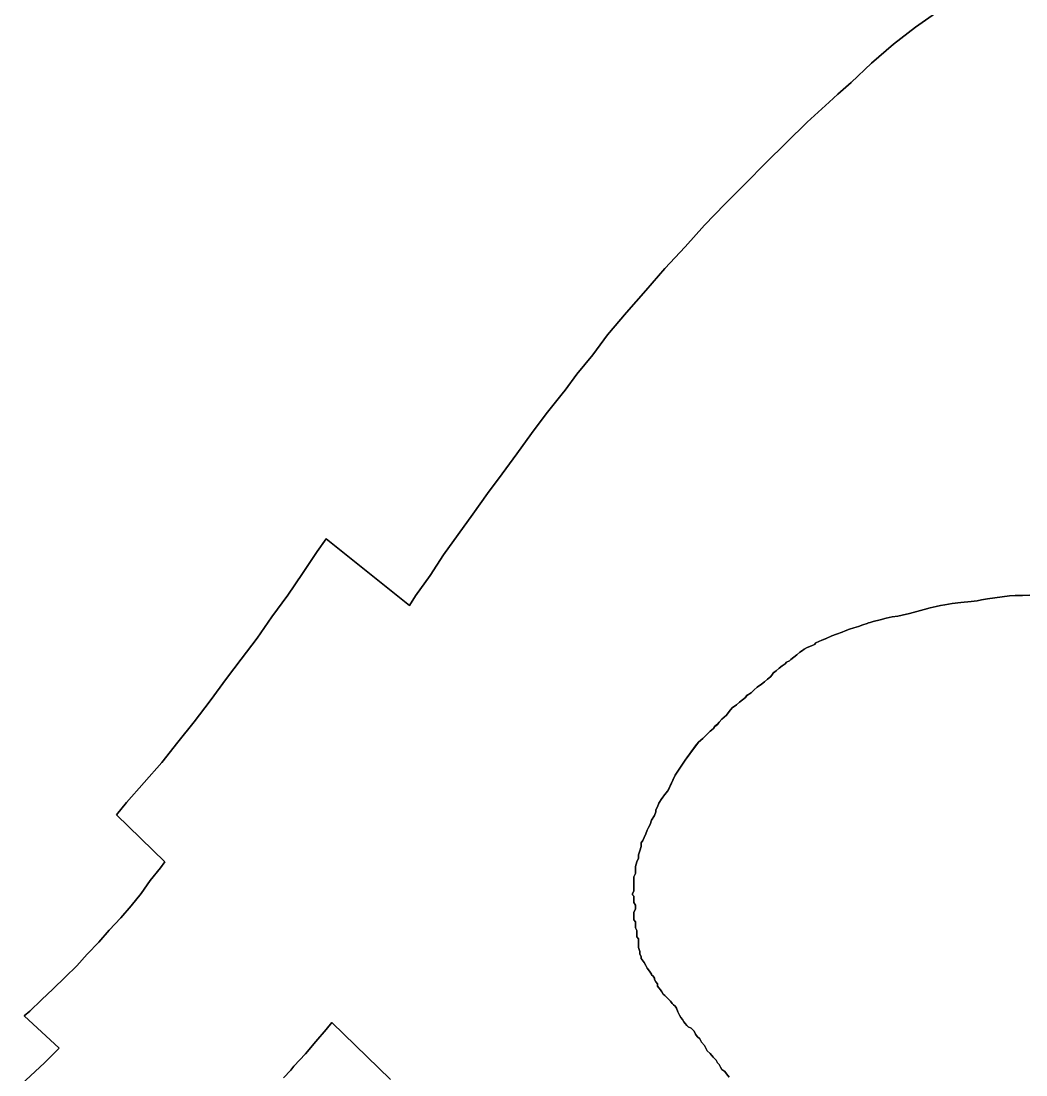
# Model space of a CAD drawing. Header units: inches. Extents: x 11258954 to 11313122, y 3645444 to 3695200.
# Drawn here: x 11286126 to 11286811, y 3678596 to 3679314 of the extents above; entities that cross this region are included whole.
import ezdxf

# ---------------------------------------------------------------- set-up
doc = ezdxf.new("R2010")
doc.units = ezdxf.units.IN
doc.header["$MEASUREMENT"] = 0
doc.layers.add('SchoolBoardDistrict', color=253, linetype='Continuous')
doc.layers.add('SchoolZone_Elementary', color=251, linetype='Continuous')

msp = doc.modelspace()

# ---------------------------------------------------------------- linework, layer by layer
at = {"layer": 'SchoolBoardDistrict'}
for points in [[(11286814, 3678922.75), (11286809, 3678922.5), (11286804, 3678922.5), (11286800, 3678922.25), (11286795, 3678921.75), (11286790, 3678921), (11286785, 3678920.25), (11286781, 3678919.5), (11286778, 3678919), (11286774, 3678918.5), (11286767, 3678917.75), (11286761, 3678917), (11286756, 3678916.25), (11286753, 3678915.75), (11286750, 3678915), (11286746, 3678914.25), (11286742, 3678913), (11286737, 3678911.75), (11286734.5, 3678911), (11286732, 3678910.25), (11286727, 3678909.25), (11286724, 3678908.5), (11286720, 3678908), (11286716, 3678907), (11286712, 3678906), (11286707, 3678904.75), (11286705, 3678904.25), (11286704, 3678904), (11286703, 3678903.5), (11286700, 3678902.5), (11286697, 3678901.5), (11286694, 3678900.5), (11286691, 3678899.5), (11286688, 3678898.5), (11286686, 3678897.5), (11286682, 3678896.25), (11286679, 3678895), (11286675, 3678893.25), (11286673.5, 3678892.625), (11286672, 3678892), (11286670, 3678891.25), (11286668, 3678890.25), (11286667, 3678889.25), (11286665, 3678888.25), (11286662, 3678887), (11286660, 3678886), (11286659, 3678885), (11286657, 3678884), (11286655, 3678882), (11286653, 3678880.5), (11286651, 3678879), (11286650, 3678878), (11286648, 3678877), (11286647, 3678876), (11286645, 3678874.5), (11286643, 3678873), (11286641, 3678871.25), (11286639.037, 3678869.7775), (11286639, 3678869.75), (11286638.8715, 3678869.557), (11286638.055, 3678868.3325), (11286638, 3678868.25), (11286637.89, 3678868.112), (11286637, 3678867), (11286635, 3678865.5), (11286633, 3678863.75), (11286631, 3678862), (11286628, 3678860), (11286626, 3678858.25), (11286624, 3678856.25), (11286621.03, 3678854.5175), (11286621, 3678854.5), (11286620.865, 3678854.297), (11286620.1285, 3678853.193), (11286620, 3678853), (11286619.9635, 3678852.9725), (11286618, 3678851.5), (11286616, 3678849.75), (11286614, 3678848), (11286611, 3678846), (11286609, 3678843.5), (11286607, 3678841), (11286604, 3678838.25), (11286602.055, 3678836.305), (11286602, 3678836.25), (11286601.89, 3678836.0845), (11286601.1285, 3678834.943), (11286601, 3678834.75), (11286600.9635, 3678834.7225), (11286599.037, 3678833.2775), (11286599, 3678833.25), (11286598.8715, 3678833.057), (11286598.1215, 3678831.932), (11286598, 3678831.75), (11286597.956, 3678831.7115), (11286596, 3678830), (11286594, 3678828), (11286591, 3678825), (11286588, 3678822.5), (11286586.069, 3678820.0865), (11286586, 3678820), (11286585.9035, 3678819.866), (11286579, 3678810.25), (11286572, 3678800), (11286567.0335, 3678789.3225), (11286567, 3678789.25), (11286566.8685, 3678789.102), (11286565, 3678787), (11286564.838, 3678786.7775), (11286563.162, 3678784.473), (11286563, 3678784.25), (11286561, 3678781), (11286560, 3678778.5), (11286559, 3678776.5), (11286559, 3678776.445), (11286559, 3678775.055), (11286559, 3678775), (11286558, 3678772.5), (11286556, 3678769.5), (11286555, 3678766.5), (11286554, 3678764.5), (11286553, 3678762.5), (11286552, 3678760), (11286551, 3678757.5), (11286550, 3678755.5), (11286549, 3678754), (11286549, 3678753.945), (11286549, 3678751.5555), (11286549, 3678751.5), (11286548, 3678748.5), (11286547, 3678745.75), (11286547, 3678745.6945), (11286547, 3678743.555), (11286547, 3678743.5), (11286546, 3678741), (11286545, 3678737.75), (11286545, 3678737.6945), (11286545, 3678736.555), (11286545, 3678736.5), (11286545, 3678736.4445), (11286545, 3678735.555), (11286545, 3678735.5), (11286545, 3678735.4445), (11286545, 3678735.055), (11286545, 3678735), (11286545, 3678734.9445), (11286545, 3678733.055), (11286545, 3678733), (11286544, 3678730.75), (11286544, 3678730.695), (11286544, 3678728.555), (11286544, 3678728.5), (11286544, 3678728.445), (11286544, 3678726.805), (11286544, 3678726.75), (11286544, 3678726.695), (11286544, 3678725.055), (11286544, 3678725), (11286544, 3678724.945), (11286544, 3678723.055), (11286544, 3678723), (11286544, 3678722.945), (11286544, 3678721.055), (11286544, 3678721), (11286543, 3678719.5), (11286543, 3678719.445), (11286543, 3678718.555), (11286543, 3678718.5), (11286544, 3678717.5), (11286544, 3678717.445), (11286544, 3678716.305), (11286544, 3678716.25), (11286544, 3678716.195), (11286544, 3678715.055), (11286544, 3678715), (11286544, 3678714.945), (11286544, 3678713.305), (11286544, 3678713.25), (11286545, 3678711.5), (11286545, 3678711.445), (11286545, 3678709.055), (11286545, 3678709), (11286544, 3678706.5), (11286544, 3678706.445), (11286544, 3678704.555), (11286544, 3678704.5), (11286544, 3678704.445), (11286544, 3678703.055), (11286544, 3678703), (11286544, 3678702.945), (11286544, 3678701.555), (11286544, 3678701.5), (11286545, 3678700), (11286545, 3678699.945), (11286545, 3678698.055), (11286545, 3678698), (11286545, 3678697.945), (11286545, 3678696.055), (11286545, 3678696), (11286546, 3678694.25), (11286546, 3678694.195), (11286546, 3678691.805), (11286546, 3678691.75), (11286546, 3678691.695), (11286546, 3678689.805), (11286546, 3678689.75), (11286547, 3678688.5), (11286547, 3678688.445), (11286547, 3678687.305), (11286547, 3678687.25), (11286547, 3678687.195), (11286547, 3678685.055), (11286547, 3678685), (11286547, 3678684.945), (11286547, 3678682.555), (11286547, 3678682.5), (11286548, 3678679.75), (11286548, 3678679.695), (11286548, 3678678.055), (11286548, 3678678), (11286549, 3678676.5), (11286549, 3678676.445), (11286549, 3678675.055), (11286549, 3678675), (11286551, 3678672.25), (11286552, 3678670.25), (11286553, 3678668.5), (11286554, 3678667.25), (11286555, 3678665.75), (11286556, 3678664.5), (11286556, 3678664.445), (11286556, 3678664.305), (11286556, 3678664.25), (11286556, 3678664.195), (11286556, 3678664.055), (11286556, 3678664), (11286557, 3678663), (11286558, 3678661.75), (11286558, 3678661.695), (11286558, 3678660.805), (11286558, 3678660.75), (11286559, 3678659.25), (11286560, 3678657.75), (11286560, 3678657.695), (11286560, 3678656.305), (11286560, 3678656.25), (11286561, 3678655), (11286562, 3678653.75), (11286563, 3678652.25), (11286564, 3678650.75), (11286565, 3678649.75), (11286566, 3678649), (11286567, 3678647.75), (11286569, 3678646), (11286570, 3678644.5), (11286571, 3678643.5), (11286572, 3678642.5), (11286573, 3678641.25), (11286574, 3678638.75), (11286575, 3678636.5), (11286576, 3678634.75), (11286577, 3678633.5), (11286578, 3678632), (11286579, 3678630.75), (11286580, 3678629.5), (11286581, 3678628.5), (11286583, 3678627.5), (11286585, 3678625.5), (11286586, 3678623.5), (11286587, 3678622), (11286589, 3678620.25), (11286590, 3678618), (11286592, 3678615.75), (11286593, 3678614), (11286594, 3678612.25), (11286596, 3678610.25), (11286598, 3678607.75), (11286600, 3678605.75), (11286601, 3678604), (11286602, 3678602.75), (11286603, 3678601), (11286604, 3678599.5), (11286606, 3678598), (11286607, 3678596.5), (11286609, 3678594.25)], [(11286609, 3678594.25), (11286607, 3678596.5), (11286606, 3678598), (11286604, 3678599.5), (11286603, 3678601), (11286602, 3678602.75), (11286601, 3678604), (11286600, 3678605.75), (11286598, 3678607.75), (11286596, 3678610.25), (11286594, 3678612.25), (11286593, 3678614), (11286592, 3678615.75), (11286590, 3678618), (11286589, 3678620.25), (11286587, 3678622), (11286586, 3678623.5), (11286585, 3678625.5), (11286583, 3678627.5), (11286581, 3678628.5), (11286580, 3678629.5), (11286579, 3678630.75), (11286578, 3678632), (11286577, 3678633.5), (11286576, 3678634.75), (11286575, 3678636.5), (11286574, 3678638.75), (11286573, 3678641.25), (11286572, 3678642.5), (11286571, 3678643.5), (11286570, 3678644.5), (11286569, 3678646), (11286567, 3678647.75), (11286566, 3678649), (11286565, 3678649.75), (11286564, 3678650.75), (11286563, 3678652.25), (11286562, 3678653.75), (11286561, 3678655), (11286560, 3678656.25), (11286560, 3678656.305), (11286560, 3678657.695), (11286560, 3678657.75), (11286559, 3678659.25), (11286558, 3678660.75), (11286558, 3678660.805), (11286558, 3678661.695), (11286558, 3678661.75), (11286557, 3678663), (11286556, 3678664), (11286556, 3678664.055), (11286556, 3678664.195), (11286556, 3678664.25), (11286556, 3678664.305), (11286556, 3678664.445), (11286556, 3678664.5), (11286555, 3678665.75), (11286554, 3678667.25), (11286553, 3678668.5), (11286552, 3678670.25), (11286551, 3678672.25), (11286549, 3678675), (11286549, 3678675.055), (11286549, 3678676.445), (11286549, 3678676.5), (11286548, 3678678), (11286548, 3678678.055), (11286548, 3678679.695), (11286548, 3678679.75), (11286547, 3678682.5), (11286547, 3678682.555), (11286547, 3678684.945), (11286547, 3678685), (11286547, 3678685.055), (11286547, 3678687.195), (11286547, 3678687.25), (11286547, 3678687.305), (11286547, 3678688.445), (11286547, 3678688.5), (11286546, 3678689.75), (11286546, 3678689.805), (11286546, 3678691.695), (11286546, 3678691.75), (11286546, 3678691.805), (11286546, 3678694.195), (11286546, 3678694.25), (11286545, 3678696), (11286545, 3678696.055), (11286545, 3678697.945), (11286545, 3678698), (11286545, 3678698.055), (11286545, 3678699.945), (11286545, 3678700), (11286544, 3678701.5), (11286544, 3678701.555), (11286544, 3678702.945), (11286544, 3678703), (11286544, 3678703.055), (11286544, 3678704.445), (11286544, 3678704.5), (11286544, 3678704.555), (11286544, 3678706.445), (11286544, 3678706.5), (11286545, 3678709), (11286545, 3678709.055), (11286545, 3678711.445), (11286545, 3678711.5), (11286544, 3678713.25), (11286544, 3678713.305), (11286544, 3678714.945), (11286544, 3678715), (11286544, 3678715.055), (11286544, 3678716.195), (11286544, 3678716.25), (11286544, 3678716.305), (11286544, 3678717.445), (11286544, 3678717.5), (11286543, 3678718.5), (11286543, 3678718.555), (11286543, 3678719.445), (11286543, 3678719.5), (11286544, 3678721), (11286544, 3678721.055), (11286544, 3678722.945), (11286544, 3678723), (11286544, 3678723.055), (11286544, 3678724.945), (11286544, 3678725), (11286544, 3678725.055), (11286544, 3678726.695), (11286544, 3678726.75), (11286544, 3678726.805), (11286544, 3678728.445), (11286544, 3678728.5), (11286544, 3678728.555), (11286544, 3678730.695), (11286544, 3678730.75), (11286545, 3678733), (11286545, 3678733.055), (11286545, 3678734.9445), (11286545, 3678735), (11286545, 3678735.055), (11286545, 3678735.4445), (11286545, 3678735.5), (11286545, 3678735.555), (11286545, 3678736.4445), (11286545, 3678736.5), (11286545, 3678736.555), (11286545, 3678737.6945), (11286545, 3678737.75), (11286546, 3678741), (11286547, 3678743.5), (11286547, 3678743.555), (11286547, 3678745.6945), (11286547, 3678745.75), (11286548, 3678748.5), (11286549, 3678751.5), (11286549, 3678751.5555), (11286549, 3678753.945), (11286549, 3678754), (11286550, 3678755.5), (11286551, 3678757.5), (11286552, 3678760), (11286553, 3678762.5), (11286554, 3678764.5), (11286555, 3678766.5), (11286556, 3678769.5), (11286558, 3678772.5), (11286559, 3678775), (11286559, 3678775.055), (11286559, 3678776.445), (11286559, 3678776.5), (11286560, 3678778.5), (11286561, 3678781), (11286563, 3678784.25), (11286563.162, 3678784.473), (11286564.838, 3678786.7775), (11286565, 3678787), (11286566.8685, 3678789.102), (11286567, 3678789.25), (11286567.0335, 3678789.3225), (11286572, 3678800), (11286579, 3678810.25), (11286585.9035, 3678819.866), (11286586, 3678820), (11286586.069, 3678820.0865), (11286588, 3678822.5), (11286591, 3678825), (11286594, 3678828), (11286596, 3678830), (11286597.956, 3678831.7115), (11286598, 3678831.75), (11286598.1215, 3678831.932), (11286598.8715, 3678833.057), (11286599, 3678833.25), (11286599.037, 3678833.2775), (11286600.9635, 3678834.7225), (11286601, 3678834.75), (11286601.1285, 3678834.943), (11286601.89, 3678836.0845), (11286602, 3678836.25), (11286602.055, 3678836.305), (11286604, 3678838.25), (11286607, 3678841), (11286609, 3678843.5), (11286611, 3678846), (11286614, 3678848), (11286616, 3678849.75), (11286618, 3678851.5), (11286619.9635, 3678852.9725), (11286620, 3678853), (11286620.1285, 3678853.193), (11286620.865, 3678854.297), (11286621, 3678854.5), (11286621.03, 3678854.5175), (11286624, 3678856.25), (11286626, 3678858.25), (11286628, 3678860), (11286631, 3678862), (11286633, 3678863.75), (11286635, 3678865.5), (11286637, 3678867), (11286637.89, 3678868.112), (11286638, 3678868.25), (11286638.055, 3678868.3325), (11286638.8715, 3678869.557), (11286639, 3678869.75), (11286639.037, 3678869.7775), (11286641, 3678871.25), (11286643, 3678873), (11286645, 3678874.5), (11286647, 3678876), (11286648, 3678877), (11286650, 3678878), (11286651, 3678879), (11286653, 3678880.5), (11286655, 3678882), (11286657, 3678884), (11286659, 3678885), (11286660, 3678886), (11286662, 3678887), (11286665, 3678888.25), (11286667, 3678889.25), (11286668, 3678890.25), (11286670, 3678891.25), (11286672, 3678892), (11286673.5, 3678892.625), (11286675, 3678893.25), (11286679, 3678895), (11286682, 3678896.25), (11286686, 3678897.5), (11286688, 3678898.5), (11286691, 3678899.5), (11286694, 3678900.5), (11286697, 3678901.5), (11286700, 3678902.5), (11286703, 3678903.5), (11286704, 3678904), (11286705, 3678904.25), (11286707, 3678904.75), (11286712, 3678906), (11286716, 3678907), (11286720, 3678908), (11286724, 3678908.5), (11286727, 3678909.25), (11286732, 3678910.25), (11286734.5, 3678911), (11286737, 3678911.75), (11286742, 3678913), (11286746, 3678914.25), (11286750, 3678915), (11286753, 3678915.75), (11286756, 3678916.25), (11286761, 3678917), (11286767, 3678917.75), (11286774, 3678918.5), (11286778, 3678919), (11286781, 3678919.5), (11286785, 3678920.25), (11286790, 3678921), (11286795, 3678921.75), (11286800, 3678922.25), (11286804, 3678922.5), (11286809, 3678922.5), (11286814, 3678922.75)]]:
    msp.add_lwpolyline(points, dxfattribs=at)
at = {"layer": 'SchoolZone_Elementary'}
for points in [[(11286126, 3678589.25, 0), (11286142, 3678604, 0), (11286152, 3678614, 0), (11286128, 3678636, 0), (11286132, 3678639.25, 0), (11286140, 3678647, 0), (11286148, 3678654.5, 0), (11286156, 3678662.25, 0), (11286164, 3678670, 0), (11286171, 3678678, 0), (11286179, 3678686.25, 0), (11286186, 3678694.5, 0), (11286194, 3678702.75, 0), (11286201, 3678711, 0), (11286208, 3678719.5, 0), (11286214, 3678728.25, 0), (11286221, 3678737, 0), (11286224, 3678741, 0), (11286191, 3678773, 0), (11286198, 3678781.5, 0), (11286210, 3678795, 0), (11286222, 3678808.75, 0), (11286233, 3678822.5, 0), (11286244, 3678836.5, 0), (11286255, 3678850.75, 0), (11286266, 3678866, 0), (11286276, 3678879.25, 0), (11286287, 3678893.5, 0), (11286297, 3678908, 0), (11286308, 3678922.75, 0), (11286318, 3678937.5, 0), (11286328, 3678952.5, 0), (11286334, 3678961.25, 0), (11286391, 3678915.75, 0), (11286395, 3678922.25, 0), (11286405, 3678936.25, 0), (11286414, 3678950.25, 0), (11286424, 3678964.25, 0), (11286434, 3678978, 0), (11286444, 3678992, 0), (11286454, 3679005.5, 0), (11286464, 3679019.25, 0), (11286474, 3679033, 0), (11286484, 3679046.5, 0), (11286495, 3679060, 0), (11286497, 3679062.5, 0), (11286505, 3679073.5, 0), (11286516, 3679086.75, 0), (11286526, 3679100.25, 0), (11286539, 3679115.5, 0), (11286552, 3679130.5, 0), (11286565, 3679145.5, 0), (11286579, 3679160.25, 0), (11286592, 3679175, 0), (11286606, 3679189.25, 0), (11286620, 3679203.5, 0), (11286634, 3679217.5, 0), (11286648, 3679231.5, 0), (11286662, 3679245.25, 0), (11286677, 3679259, 0), (11286683, 3679264.25, 0), (11286692, 3679272.25, 0), (11286706, 3679285.5, 0), (11286721, 3679298.5, 0), (11286736, 3679310, 0), (11286752, 3679321.25, 0)], [(11286752, 3679321.25, 0), (11286736, 3679310, 0), (11286721, 3679298.5, 0), (11286706, 3679285.5, 0), (11286692, 3679272.25, 0), (11286683, 3679264.25, 0), (11286677, 3679259, 0), (11286662, 3679245.25, 0), (11286648, 3679231.5, 0), (11286634, 3679217.5, 0), (11286620, 3679203.5, 0), (11286606, 3679189.25, 0), (11286592, 3679175, 0), (11286579, 3679160.25, 0), (11286565, 3679145.5, 0), (11286552, 3679130.5, 0), (11286539, 3679115.5, 0), (11286526, 3679100.25, 0), (11286516, 3679086.75, 0), (11286505, 3679073.5, 0), (11286497, 3679062.5, 0), (11286495, 3679060, 0), (11286484, 3679046.5, 0), (11286474, 3679033, 0), (11286464, 3679019.25, 0), (11286454, 3679005.5, 0), (11286444, 3678992, 0), (11286434, 3678978, 0), (11286424, 3678964.25, 0), (11286414, 3678950.25, 0), (11286405, 3678936.25, 0), (11286395, 3678922.25, 0), (11286391, 3678915.75, 0), (11286334, 3678961.25, 0), (11286328, 3678952.5, 0), (11286318, 3678937.5, 0), (11286308, 3678922.75, 0), (11286297, 3678908, 0), (11286287, 3678893.5, 0), (11286276, 3678879.25, 0), (11286266, 3678866, 0), (11286255, 3678850.75, 0), (11286244, 3678836.5, 0), (11286233, 3678822.5, 0), (11286222, 3678808.75, 0), (11286210, 3678795, 0), (11286198, 3678781.5, 0), (11286191, 3678773, 0), (11286224, 3678741, 0), (11286221, 3678737, 0), (11286214, 3678728.25, 0), (11286208, 3678719.5, 0), (11286201, 3678711, 0), (11286194, 3678702.75, 0), (11286186, 3678694.5, 0), (11286179, 3678686.25, 0), (11286171, 3678678, 0), (11286164, 3678670, 0), (11286156, 3678662.25, 0), (11286148, 3678654.5, 0), (11286140, 3678647, 0), (11286132, 3678639.25, 0), (11286128, 3678636, 0), (11286152, 3678614, 0), (11286142, 3678604, 0), (11286126, 3678589.25, 0)], [(11286609, 3678594.25, 0), (11286607, 3678596.5, 0), (11286606, 3678598, 0), (11286604, 3678599.5, 0), (11286603, 3678601, 0), (11286602, 3678602.75, 0), (11286601, 3678604, 0), (11286600, 3678605.75, 0), (11286598, 3678607.75, 0), (11286596, 3678610.25, 0), (11286594, 3678612.25, 0), (11286593, 3678614, 0), (11286592, 3678615.75, 0), (11286590, 3678618, 0), (11286589, 3678620.25, 0), (11286587, 3678622, 0), (11286586, 3678623.5, 0), (11286585, 3678625.5, 0), (11286583, 3678627.5, 0), (11286581, 3678628.5, 0), (11286580, 3678629.5, 0), (11286579, 3678630.75, 0), (11286578, 3678632, 0), (11286577, 3678633.5, 0), (11286576, 3678634.75, 0), (11286575, 3678636.5, 0), (11286574, 3678638.75, 0), (11286573, 3678641.25, 0), (11286572, 3678642.5, 0), (11286571, 3678643.5, 0), (11286570, 3678644.5, 0), (11286569, 3678646, 0), (11286567, 3678647.75, 0), (11286566, 3678649, 0), (11286565, 3678649.75, 0), (11286564, 3678650.75, 0), (11286563, 3678652.25, 0), (11286562, 3678653.75, 0), (11286561, 3678655, 0), (11286560, 3678656.25, 0), (11286560, 3678657.75, 0), (11286559, 3678659.25, 0), (11286558, 3678660.75, 0), (11286558, 3678661.75, 0), (11286557, 3678663, 0), (11286556, 3678664, 0), (11286556, 3678664.25, 0), (11286556, 3678664.5, 0), (11286555, 3678665.75, 0), (11286554, 3678667.25, 0), (11286553, 3678668.5, 0), (11286552, 3678670.25, 0), (11286551, 3678672.25, 0), (11286549, 3678675, 0), (11286549, 3678676.5, 0), (11286548, 3678678, 0), (11286548, 3678679.75, 0), (11286547, 3678682.5, 0), (11286547, 3678685, 0), (11286547, 3678687.25, 0), (11286547, 3678688.5, 0), (11286546, 3678689.75, 0), (11286546, 3678691.75, 0), (11286546, 3678694.25, 0), (11286545, 3678696, 0), (11286545, 3678698, 0), (11286545, 3678700, 0), (11286544, 3678701.5, 0), (11286544, 3678703, 0), (11286544, 3678704.5, 0), (11286544, 3678706.5, 0), (11286545, 3678709, 0), (11286545, 3678711.5, 0), (11286544, 3678713.25, 0), (11286544, 3678715, 0), (11286544, 3678716.25, 0), (11286544, 3678717.5, 0), (11286543, 3678718.5, 0), (11286543, 3678719.5, 0), (11286544, 3678721, 0), (11286544, 3678723, 0), (11286544, 3678725, 0), (11286544, 3678726.75, 0), (11286544, 3678728.5, 0), (11286544, 3678730.75, 0), (11286545, 3678733, 0), (11286545, 3678735, 0), (11286545, 3678735.5, 0), (11286545, 3678736.5, 0), (11286545, 3678737.75, 0), (11286546, 3678741, 0), (11286547, 3678743.5, 0), (11286547, 3678745.75, 0), (11286548, 3678748.5, 0), (11286549, 3678751.5, 0), (11286549, 3678754, 0), (11286550, 3678755.5, 0), (11286551, 3678757.5, 0), (11286552, 3678760, 0), (11286553, 3678762.5, 0), (11286554, 3678764.5, 0), (11286555, 3678766.5, 0), (11286556, 3678769.5, 0), (11286558, 3678772.5, 0), (11286559, 3678775, 0), (11286559, 3678776.5, 0), (11286560, 3678778.5, 0), (11286561, 3678781, 0), (11286563, 3678784.25, 0), (11286565, 3678787, 0), (11286567, 3678789.25, 0), (11286572, 3678800, 0), (11286579, 3678810.25, 0), (11286586, 3678820, 0), (11286588, 3678822.5, 0), (11286591, 3678825, 0), (11286594, 3678828, 0), (11286596, 3678830, 0), (11286598, 3678831.75, 0), (11286599, 3678833.25, 0), (11286601, 3678834.75, 0), (11286602, 3678836.25, 0), (11286604, 3678838.25, 0), (11286607, 3678841, 0), (11286609, 3678843.5, 0), (11286611, 3678846, 0), (11286614, 3678848, 0), (11286616, 3678849.75, 0), (11286618, 3678851.5, 0), (11286620, 3678853, 0), (11286621, 3678854.5, 0), (11286624, 3678856.25, 0), (11286626, 3678858.25, 0), (11286628, 3678860, 0), (11286631, 3678862, 0), (11286633, 3678863.75, 0), (11286635, 3678865.5, 0), (11286637, 3678867, 0), (11286638, 3678868.25, 0), (11286639, 3678869.75, 0), (11286641, 3678871.25, 0), (11286643, 3678873, 0), (11286645, 3678874.5, 0), (11286647, 3678876, 0), (11286648, 3678877, 0), (11286650, 3678878, 0), (11286651, 3678879, 0), (11286653, 3678880.5, 0), (11286655, 3678882, 0), (11286657, 3678884, 0), (11286659, 3678885, 0), (11286660, 3678886, 0), (11286662, 3678887, 0), (11286665, 3678888.25, 0), (11286667, 3678889.25, 0), (11286668, 3678890.25, 0), (11286670, 3678891.25, 0), (11286672, 3678892, 0), (11286675, 3678893.25, 0), (11286679, 3678895, 0), (11286682, 3678896.25, 0), (11286686, 3678897.5, 0), (11286688, 3678898.5, 0), (11286691, 3678899.5, 0), (11286694, 3678900.5, 0), (11286697, 3678901.5, 0), (11286700, 3678902.5, 0), (11286703, 3678903.5, 0), (11286704, 3678904, 0), (11286705, 3678904.25, 0), (11286707, 3678904.75, 0), (11286712, 3678906, 0), (11286716, 3678907, 0), (11286720, 3678908, 0), (11286724, 3678908.5, 0), (11286727, 3678909.25, 0), (11286732, 3678910.25, 0), (11286737, 3678911.75, 0), (11286742, 3678913, 0), (11286746, 3678914.25, 0), (11286750, 3678915, 0), (11286753, 3678915.75, 0), (11286756, 3678916.25, 0), (11286761, 3678917, 0), (11286767, 3678917.75, 0), (11286774, 3678918.5, 0), (11286778, 3678919, 0), (11286781, 3678919.5, 0), (11286785, 3678920.25, 0), (11286790, 3678921, 0), (11286795, 3678921.75, 0), (11286800, 3678922.25, 0), (11286804, 3678922.5, 0), (11286809, 3678922.5, 0), (11286814, 3678922.75, 0)], [(11286814, 3678922.75, 0), (11286809, 3678922.5, 0), (11286804, 3678922.5, 0), (11286800, 3678922.25, 0), (11286795, 3678921.75, 0), (11286790, 3678921, 0), (11286785, 3678920.25, 0), (11286781, 3678919.5, 0), (11286778, 3678919, 0), (11286774, 3678918.5, 0), (11286767, 3678917.75, 0), (11286761, 3678917, 0), (11286756, 3678916.25, 0), (11286753, 3678915.75, 0), (11286750, 3678915, 0), (11286746, 3678914.25, 0), (11286742, 3678913, 0), (11286737, 3678911.75, 0), (11286732, 3678910.25, 0), (11286727, 3678909.25, 0), (11286724, 3678908.5, 0), (11286720, 3678908, 0), (11286716, 3678907, 0), (11286712, 3678906, 0), (11286707, 3678904.75, 0), (11286705, 3678904.25, 0), (11286704, 3678904, 0), (11286703, 3678903.5, 0), (11286700, 3678902.5, 0), (11286697, 3678901.5, 0), (11286694, 3678900.5, 0), (11286691, 3678899.5, 0), (11286688, 3678898.5, 0), (11286686, 3678897.5, 0), (11286682, 3678896.25, 0), (11286679, 3678895, 0), (11286675, 3678893.25, 0), (11286672, 3678892, 0), (11286670, 3678891.25, 0), (11286668, 3678890.25, 0), (11286667, 3678889.25, 0), (11286665, 3678888.25, 0), (11286662, 3678887, 0), (11286660, 3678886, 0), (11286659, 3678885, 0), (11286657, 3678884, 0), (11286655, 3678882, 0), (11286653, 3678880.5, 0), (11286651, 3678879, 0), (11286650, 3678878, 0), (11286648, 3678877, 0), (11286647, 3678876, 0), (11286645, 3678874.5, 0), (11286643, 3678873, 0), (11286641, 3678871.25, 0), (11286639, 3678869.75, 0), (11286638, 3678868.25, 0), (11286637, 3678867, 0), (11286635, 3678865.5, 0), (11286633, 3678863.75, 0), (11286631, 3678862, 0), (11286628, 3678860, 0), (11286626, 3678858.25, 0), (11286624, 3678856.25, 0), (11286621, 3678854.5, 0), (11286620, 3678853, 0), (11286618, 3678851.5, 0), (11286616, 3678849.75, 0), (11286614, 3678848, 0), (11286611, 3678846, 0), (11286609, 3678843.5, 0), (11286607, 3678841, 0), (11286604, 3678838.25, 0), (11286602, 3678836.25, 0), (11286601, 3678834.75, 0), (11286599, 3678833.25, 0), (11286598, 3678831.75, 0), (11286596, 3678830, 0), (11286594, 3678828, 0), (11286591, 3678825, 0), (11286588, 3678822.5, 0), (11286586, 3678820, 0), (11286579, 3678810.25, 0), (11286572, 3678800, 0), (11286567, 3678789.25, 0), (11286565, 3678787, 0), (11286563, 3678784.25, 0), (11286561, 3678781, 0), (11286560, 3678778.5, 0), (11286559, 3678776.5, 0), (11286559, 3678775, 0), (11286558, 3678772.5, 0), (11286556, 3678769.5, 0), (11286555, 3678766.5, 0), (11286554, 3678764.5, 0), (11286553, 3678762.5, 0), (11286552, 3678760, 0), (11286551, 3678757.5, 0), (11286550, 3678755.5, 0), (11286549, 3678754, 0), (11286549, 3678751.5, 0), (11286548, 3678748.5, 0), (11286547, 3678745.75, 0), (11286547, 3678743.5, 0), (11286546, 3678741, 0), (11286545, 3678737.75, 0), (11286545, 3678736.5, 0), (11286545, 3678735.5, 0), (11286545, 3678735, 0), (11286545, 3678733, 0), (11286544, 3678730.75, 0), (11286544, 3678728.5, 0), (11286544, 3678726.75, 0), (11286544, 3678725, 0), (11286544, 3678723, 0), (11286544, 3678721, 0), (11286543, 3678719.5, 0), (11286543, 3678718.5, 0), (11286544, 3678717.5, 0), (11286544, 3678716.25, 0), (11286544, 3678715, 0), (11286544, 3678713.25, 0), (11286545, 3678711.5, 0), (11286545, 3678709, 0), (11286544, 3678706.5, 0), (11286544, 3678704.5, 0), (11286544, 3678703, 0), (11286544, 3678701.5, 0), (11286545, 3678700, 0), (11286545, 3678698, 0), (11286545, 3678696, 0), (11286546, 3678694.25, 0), (11286546, 3678691.75, 0), (11286546, 3678689.75, 0), (11286547, 3678688.5, 0), (11286547, 3678687.25, 0), (11286547, 3678685, 0), (11286547, 3678682.5, 0), (11286548, 3678679.75, 0), (11286548, 3678678, 0), (11286549, 3678676.5, 0), (11286549, 3678675, 0), (11286551, 3678672.25, 0), (11286552, 3678670.25, 0), (11286553, 3678668.5, 0), (11286554, 3678667.25, 0), (11286555, 3678665.75, 0), (11286556, 3678664.5, 0), (11286556, 3678664.25, 0), (11286556, 3678664, 0), (11286557, 3678663, 0), (11286558, 3678661.75, 0), (11286558, 3678660.75, 0), (11286559, 3678659.25, 0), (11286560, 3678657.75, 0), (11286560, 3678656.25, 0), (11286561, 3678655, 0), (11286562, 3678653.75, 0), (11286563, 3678652.25, 0), (11286564, 3678650.75, 0), (11286565, 3678649.75, 0), (11286566, 3678649, 0), (11286567, 3678647.75, 0), (11286569, 3678646, 0), (11286570, 3678644.5, 0), (11286571, 3678643.5, 0), (11286572, 3678642.5, 0), (11286573, 3678641.25, 0), (11286574, 3678638.75, 0), (11286575, 3678636.5, 0), (11286576, 3678634.75, 0), (11286577, 3678633.5, 0), (11286578, 3678632, 0), (11286579, 3678630.75, 0), (11286580, 3678629.5, 0), (11286581, 3678628.5, 0), (11286583, 3678627.5, 0), (11286585, 3678625.5, 0), (11286586, 3678623.5, 0), (11286587, 3678622, 0), (11286589, 3678620.25, 0), (11286590, 3678618, 0), (11286592, 3678615.75, 0), (11286593, 3678614, 0), (11286594, 3678612.25, 0), (11286596, 3678610.25, 0), (11286598, 3678607.75, 0), (11286600, 3678605.75, 0), (11286601, 3678604, 0), (11286602, 3678602.75, 0), (11286603, 3678601, 0), (11286604, 3678599.5, 0), (11286606, 3678598, 0), (11286607, 3678596.5, 0), (11286609, 3678594.25, 0)], [(11286305, 3678593.75, 0), (11286310, 3678599, 0), (11286312, 3678601.75, 0), (11286320, 3678610, 0), (11286327, 3678618.5, 0), (11286334, 3678626.75, 0), (11286338, 3678631.5, 0), (11286378, 3678592.5, 0)], [(11286378, 3678592.5, 0), (11286338, 3678631.5, 0), (11286334, 3678626.75, 0), (11286327, 3678618.5, 0), (11286320, 3678610, 0), (11286312, 3678601.75, 0), (11286310, 3678599, 0), (11286305, 3678593.75, 0)]]:
    msp.add_polyline3d(points, dxfattribs=at)

doc.saveas('drawing.dxf')
